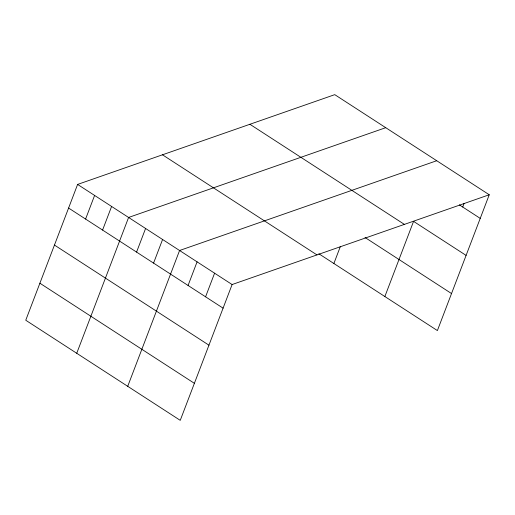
<?xml version="1.0" encoding="UTF-8"?>
<svg xmlns="http://www.w3.org/2000/svg" width="515" height="515" viewBox="0 0 515 515"><rect width="100%" height="100%" fill="white"/><g stroke="black" fill="none" stroke-linecap="round" stroke-linejoin="round"><path stroke-width="0.77" d="M77.611 184.428L25.75 320.24L180.244 420.349L232.104 284.538L489.25 194.76L334.756 94.651L77.611 184.428L232.104 284.538M85.587 219.055L94.606 195.436M102.582 230.07L111.601 206.451M76.735 353.277L128.596 217.459L385.741 127.688M136.572 252.093L145.591 228.473M153.567 263.101L162.586 239.488M127.714 386.314L179.574 250.496L436.72 160.725M188.065 285.465L197.084 261.845M205.575 296.807L214.594 273.188M333.881 263.5L340.383 246.466M384.86 296.537L413.564 221.366L466.094 255.401M462.721 207.03L464.131 203.341M489.25 194.76L437.39 330.572L318.843 253.76M459.354 204.848L480.231 218.379M249.904 124.276L404.391 224.386M365.013 237.486L451.526 293.55M162.47 154.796L316.963 254.912M68.592 208.041L223.085 308.157M54.455 245.069L208.948 345.179M39.887 283.211L194.38 383.327"/></g></svg>
